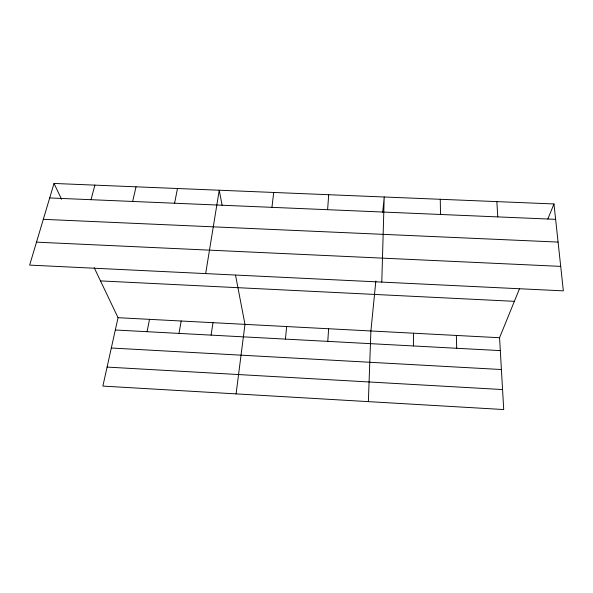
<?xml version="1.0" encoding="UTF-8"?>
<svg xmlns="http://www.w3.org/2000/svg" width="593" height="593" viewBox="0 0 593 593"><rect width="100%" height="100%" fill="white"/><g stroke="black" fill="none" stroke-linecap="round" stroke-linejoin="round"><path stroke-width="0.89" d="M413.41 345.964L413.469 333.207M381.788 282.098L384.22 196.995L382.663 212.635M368.379 401.631L370.892 330.968L375.851 281.067M327.781 341.375L328.618 328.752M327.603 209.7L328.7 194.712M285.426 339.107L286.649 326.55M271.95 207.342L273.707 192.458M236.088 393.893L244.976 324.364L235.54 275.189M211.101 335.127L212.983 322.681M205.667 273.603L219.232 190.227L222.13 205.341M178.997 333.407L181.161 321.013M174.587 203.229L177.485 188.515M147.071 331.695L149.518 319.353M94.198 267.702L118.044 317.7L102.871 386.095L503.724 409.548L499.565 337.721L519.572 288.532M132.654 201.45L136.034 186.817M91.025 199.693L94.88 185.127M54.022 183.452L29.65 265.108L563.35 290.859L553.973 203.955L54.022 183.452L61.576 199.292M547.843 219.025L553.973 203.955M49.701 197.943L555.634 219.343M43.311 219.328L558.087 242.077M36.499 242.152L560.711 266.376M100.499 280.904L514.368 301.326M118.044 317.7L499.565 337.721M115.316 329.997L500.307 350.611M111.321 348.017L501.404 369.528M107.088 367.082L502.567 389.557M496.845 201.613L497.794 216.897M456.358 335.453L456.699 348.276M440.265 199.292L440.517 214.473"/></g></svg>
